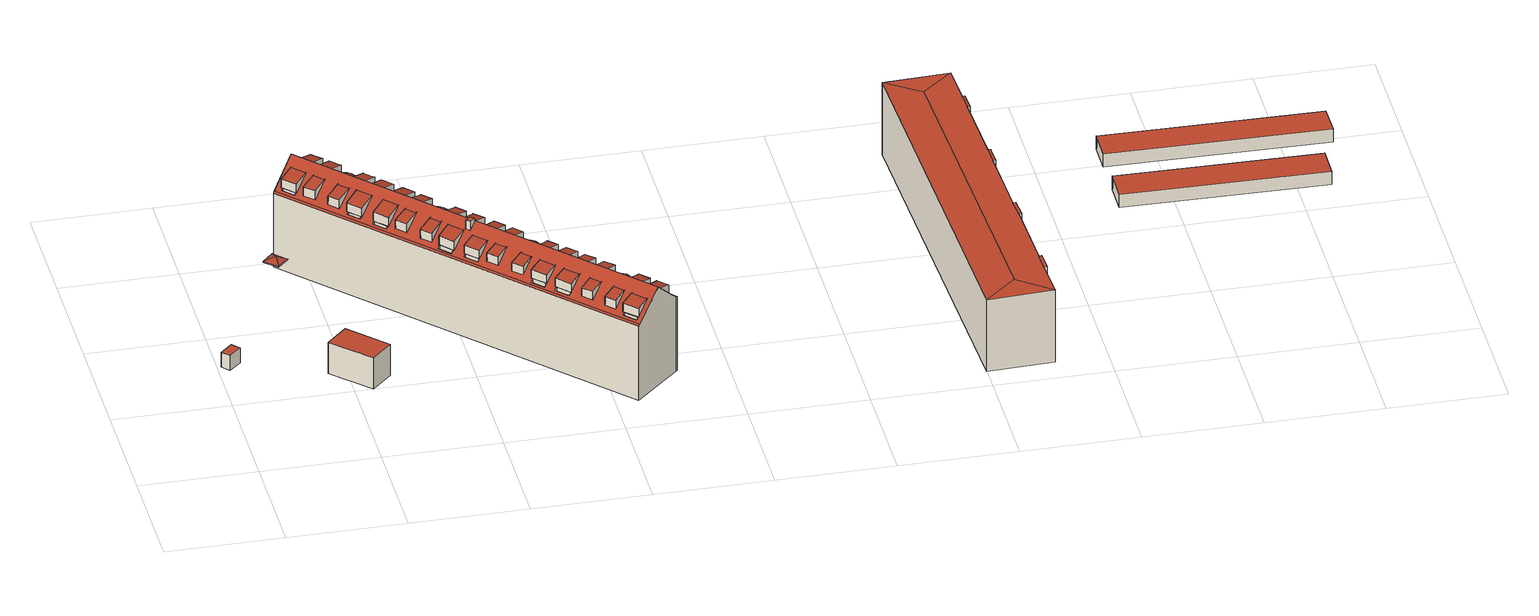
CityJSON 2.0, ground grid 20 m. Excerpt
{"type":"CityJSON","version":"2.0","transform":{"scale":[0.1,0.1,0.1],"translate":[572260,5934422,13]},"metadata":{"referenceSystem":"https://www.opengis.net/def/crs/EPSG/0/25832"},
"CityObjects":{
"building1":{"type":"Building","attributes":{"Grundfläche 2D":"5.123579","Grundhöhe NN":"13.526"},"geometry":[{"type":"Solid","lod":"3","boundaries":[[[[0,1,2,3]],[[4,5,3,2]],[[5,6,0,3]],[[6,7,1,0]],[[7,4,2,1]],[[7,6,5,4]]]],"semantics":{"surfaces":[{"type":"RoofSurface"},{"type":"WallSurface"},{"type":"GroundSurface"}],"values":[[0,1,1,1,1,2]]}}]},
"building2":{"type":"Building","attributes":{"Grundfläche 2D":"41.915256","Grundhöhe NN":"14.096"},"geometry":[{"type":"Solid","lod":"3","boundaries":[[[[8,9,10,11]],[[12,13,11,10]],[[13,14,8,11]],[[14,15,9,8]],[[15,12,10,9]],[[15,14,13,12]]]],"semantics":{"surfaces":[{"type":"RoofSurface"},{"type":"WallSurface"},{"type":"GroundSurface"}],"values":[[0,1,1,1,1,2]]}}]},
"building3":{"type":"Building","attributes":{"Grundfläche 2D":"760.218312","Grundhöhe NN":"13.725"},"children":["building3-1","building3-2","building3-3","building3-4","building3-5","building3-6","building3-7","building3-8","building3-9","building3-10","building3-11","building3-12","building3-13","building3-14","building3-15","building3-16","building3-17","building3-18","building3-19","building3-20","building3-21","building3-22","building3-23","building3-24","building3-25","building3-26","building3-27","building3-28","building3-29","building3-30","building3-31","building3-32","building3-33","building3-34","building3-35","building3-36","building3-37","building3-38","building3-39","building3-40","building3-41","building3-42","building3-43","building3-44","building3-45","building3-46"],"geometry":[{"type":"MultiSurface","lod":"3","boundaries":[[[16,17,18,19,20]],[[19,21,22,20],[23,24,25,26],[27,28,29,30],[31,32,33,34],[35,36,37,38],[39,40,41,42],[43,44,45,46],[47,48,49,50],[51,52,53,54]],[[55,56,57,58,59,60,61,62,63,64,65,66,67,68,69,70,71,72,73,74,75,76,77,78,79,80,81,82,83,84,85,86,87,22,21,88]],[[78,77,76,75,74,73,72,71,70,69,68,67,66,65,64,63,62,61,60,59,58,57,56,55,88,89,90]],[[79,78,90,80]],[[91,92,93,94,95,87,86,85,84,83,82,81,80,90,96]],[[89,97,90]],[[94,93,92,91,96,90,97,87,95]],[[98,89,88]],[[17,16,99,100,101,102,18]],[[98,88,21,19,18,102,103]],[[89,98,103,104]],[[97,89,104,105]],[[16,20,22,87,97,105,101,100,99]],[[103,102,101,105,104]]],"semantics":{"surfaces":[{"type":"RoofSurface"},{"type":"WallSurface"},{"type":"GroundSurface"}],"values":[0,0,0,0,0,0,0,0,0,1,1,1,1,1,2]}}]},
"building3-1":{"type":"BuildingInstallation","parents":["building3"],"geometry":[{"type":"MultiSurface","lod":"3","boundaries":[[[106,107,108,109]],[[109,108,110,111]],[[109,111,106]],[[107,110,108]]],"semantics":{"surfaces":[{"type":"RoofSurface"},{"type":"WallSurface"}],"values":[0,1,1,1]}}]},
"building3-2":{"type":"BuildingInstallation","parents":["building3"],"geometry":[{"type":"MultiSurface","lod":"3","boundaries":[[[112,113,114,115]],[[116,114,113]],[[116,113,117,118]],[[119,95,113,112]],[[117,113,95,86]],[[85,94,120,115,114,116,118]],[[120,119,112,115]]],"semantics":{"surfaces":[{"type":"RoofSurface"},{"type":"WallSurface"}],"values":[0,0,0,1,1,1,1]}}]},
"building3-3":{"type":"BuildingInstallation","parents":["building3"],"geometry":[{"type":"MultiSurface","lod":"3","boundaries":[[[121,122,123,124]],[[124,123,125,126]],[[126,127,121,124]],[[122,121,127,128]]],"semantics":{"surfaces":[{"type":"RoofSurface"},{"type":"WallSurface"}],"values":[0,1,1,1]}}]},
"building3-4":{"type":"BuildingInstallation","parents":["building3"],"geometry":[{"type":"MultiSurface","lod":"3","boundaries":[[[129,130,131,132]],[[26,25,131,130]],[[23,26,130,129]],[[25,24,132,131]],[[23,129,132,24]]],"semantics":{"surfaces":[{"type":"RoofSurface"},{"type":"WallSurface"}],"values":[0,1,1,1,1]}}]},
"building3-5":{"type":"BuildingInstallation","parents":["building3"],"geometry":[{"type":"MultiSurface","lod":"3","boundaries":[[[133,134,135,136,137]],[[138,135,134,133,139,63]],[[138,140,136,135]],[[140,64,141,137,136]]],"semantics":{"surfaces":[{"type":"RoofSurface"},{"type":"WallSurface"}],"values":[0,1,1,1]}}]},
"building3-6":{"type":"BuildingInstallation","parents":["building3"],"geometry":[{"type":"MultiSurface","lod":"3","boundaries":[[[142,143,144,145,146]],[[142,146,147]],[[147,28,29,144,143,142]],[[145,144,29]]],"semantics":{"surfaces":[{"type":"RoofSurface"},{"type":"WallSurface"}],"values":[0,1,1,1]}}]},
"building3-7":{"type":"BuildingInstallation","parents":["building3"],"geometry":[{"type":"MultiSurface","lod":"3","boundaries":[[[148,149,150,151,152,153]],[[154,70,155,149,148,153]],[[156,69,157,152,151,150]],[[157,154,153,152]]],"semantics":{"surfaces":[{"type":"RoofSurface"},{"type":"WallSurface"}],"values":[0,1,1,1]}}]},
"building3-8":{"type":"BuildingInstallation","parents":["building3"],"geometry":[{"type":"MultiSurface","lod":"3","boundaries":[[[158,159,160,161]],[[159,162,160]],[[161,163,158]],[[159,158,163,162]]],"semantics":{"surfaces":[{"type":"RoofSurface"},{"type":"WallSurface"}],"values":[0,1,1,1]}}]},
"building3-9":{"type":"BuildingInstallation","parents":["building3"],"geometry":[{"type":"MultiSurface","lod":"3","boundaries":[[[164,165,166,167,168]],[[169,168,167,170,71]],[[169,171,164,168]],[[171,72,172,166,165,164]]],"semantics":{"surfaces":[{"type":"RoofSurface"},{"type":"WallSurface"}],"values":[0,1,1,1]}}]},
"building3-10":{"type":"BuildingInstallation","parents":["building3"],"geometry":[{"type":"MultiSurface","lod":"3","boundaries":[[[173,174,175,176]],[[48,47,173,176]],[[47,50,174,173]],[[49,175,174,50]],[[49,48,176,175]]],"semantics":{"surfaces":[{"type":"RoofSurface"},{"type":"WallSurface"}],"values":[0,1,1,1,1]}}]},
"building3-11":{"type":"BuildingInstallation","parents":["building3"],"geometry":[{"type":"MultiSurface","lod":"3","boundaries":[[[177,178,179,180,181,182]],[[177,182,183]],[[183,49,50,184,180,179,178,177]],[[181,180,184]]],"semantics":{"surfaces":[{"type":"RoofSurface"},{"type":"WallSurface"}],"values":[0,1,1,1]}}]},
"building3-12":{"type":"BuildingInstallation","parents":["building3"],"geometry":[{"type":"MultiSurface","lod":"3","boundaries":[[[185,186,187,188]],[[78,189,186,185,190]],[[189,191,187,186]],[[77,192,188,187,191]],[[192,190,185,188]]],"semantics":{"surfaces":[{"type":"RoofSurface"},{"type":"WallSurface"}],"values":[0,1,1,1,1]}}]},
"building3-13":{"type":"BuildingInstallation","parents":["building3"],"geometry":[{"type":"MultiSurface","lod":"3","boundaries":[[[193,194,195,196,197]],[[195,198,199,200,196]],[[193,201,202,194]],[[202,201,203,204]],[[205,206,207,199,198]],[[208,206,205]],[[200,199,207,209]],[[203,201,193,197,210]],[[195,194,202,204,208,205,198]]],"semantics":{"surfaces":[{"type":"RoofSurface"},{"type":"WallSurface"}],"values":[0,0,0,0,0,0,1,1,1]}}]},
"building3-14":{"type":"BuildingInstallation","parents":["building3"],"geometry":[{"type":"MultiSurface","lod":"3","boundaries":[[[211,212,213,214]],[[52,51,211,214]],[[51,54,212,211]],[[53,213,212,54]],[[53,52,214,213]]],"semantics":{"surfaces":[{"type":"RoofSurface"},{"type":"WallSurface"}],"values":[0,1,1,1,1]}}]},
"building3-15":{"type":"BuildingInstallation","parents":["building3"],"geometry":[{"type":"MultiSurface","lod":"3","boundaries":[[[215,216,217,218,219]],[[217,220,221,222,218]],[[215,223,224,216]],[[225,224,223,226,227]],[[228,229,230,221,220]],[[228,231,232,229]],[[222,221,230]],[[219,223,215]],[[231,228,220,217,216,224,225,233]]],"semantics":{"surfaces":[{"type":"RoofSurface"},{"type":"WallSurface"}],"values":[0,0,0,0,0,0,1,1,1]}}]},
"building3-16":{"type":"BuildingInstallation","parents":["building3"],"geometry":[{"type":"MultiSurface","lod":"3","boundaries":[[[234,235,236,237,238]],[[238,237,239,234]],[[239,240,235,234]],[[235,240,236]]],"semantics":{"surfaces":[{"type":"RoofSurface"},{"type":"WallSurface"}],"values":[0,1,1,1]}}]},
"building3-17":{"type":"BuildingInstallation","parents":["building3"],"geometry":[{"type":"MultiSurface","lod":"3","boundaries":[[[241,242,243,244,245,246]],[[241,246,247,248]],[[248,44,45,249,244,243,242,241]],[[245,244,249,250]]],"semantics":{"surfaces":[{"type":"RoofSurface"},{"type":"WallSurface"}],"values":[0,1,1,1]}}]},
"building3-18":{"type":"BuildingInstallation","parents":["building3"],"geometry":[{"type":"MultiSurface","lod":"3","boundaries":[[[251,252,253,254,255,256]],[[257,258,256,255]],[[259,252,251,256,258,75]],[[259,260,253,252]],[[260,76,257,255,254,253]]],"semantics":{"surfaces":[{"type":"RoofSurface"},{"type":"WallSurface"}],"values":[0,1,1,1,1]}}]},
"building3-19":{"type":"BuildingInstallation","parents":["building3"],"geometry":[{"type":"MultiSurface","lod":"3","boundaries":[[[261,262,263,264]],[[264,265,261]],[[262,261,265,266]],[[262,266,263]]],"semantics":{"surfaces":[{"type":"RoofSurface"},{"type":"WallSurface"}],"values":[0,1,1,1]}}]},
"building3-20":{"type":"BuildingInstallation","parents":["building3"],"geometry":[{"type":"MultiSurface","lod":"3","boundaries":[[[267,268,269,270,271,272]],[[268,267,272,273,274]],[[271,270,275,276]],[[276,273,272,271]]],"semantics":{"surfaces":[{"type":"RoofSurface"},{"type":"WallSurface"}],"values":[0,1,1,1]}}]},
"building3-21":{"type":"BuildingInstallation","parents":["building3"],"geometry":[{"type":"MultiSurface","lod":"3","boundaries":[[[277,278,279,280]],[[43,46,278,277]],[[46,45,279,278]],[[44,280,279,45]],[[44,43,277,280]]],"semantics":{"surfaces":[{"type":"RoofSurface"},{"type":"WallSurface"}],"values":[0,1,1,1,1]}}]},
"building3-22":{"type":"BuildingInstallation","parents":["building3"],"geometry":[{"type":"MultiSurface","lod":"3","boundaries":[[[281,282,283,284]],[[42,41,283,282]],[[39,42,282,281]],[[41,40,284,283]],[[39,281,284,40]]],"semantics":{"surfaces":[{"type":"RoofSurface"},{"type":"WallSurface"}],"values":[0,1,1,1,1]}}]},
"building3-23":{"type":"BuildingInstallation","parents":["building3"],"geometry":[{"type":"MultiSurface","lod":"3","boundaries":[[[285,286,287,288]],[[289,290,291,287,286]],[[292,58,293,289,286,285]],[[294,288,287,291,290,295,57]],[[294,292,285,288]]],"semantics":{"surfaces":[{"type":"RoofSurface"},{"type":"WallSurface"}],"values":[0,0,1,1,1]}}]},
"building3-24":{"type":"BuildingInstallation","parents":["building3"],"geometry":[{"type":"MultiSurface","lod":"3","boundaries":[[[296,297,298,299]],[[298,300,301,299]],[[297,296,302,303]],[[303,300,298,297]]],"semantics":{"surfaces":[{"type":"RoofSurface"},{"type":"WallSurface"}],"values":[0,1,1,1]}}]},
"building3-25":{"type":"BuildingInstallation","parents":["building3"],"geometry":[{"type":"MultiSurface","lod":"3","boundaries":[[[304,305,306,307,308,309,310,311,312]],[[310,309,313,82,314,304,312,311]],[[314,315,305,304]],[[91,308,307,306,305,315,81]],[[91,313,309,308]]],"semantics":{"surfaces":[{"type":"RoofSurface"},{"type":"WallSurface"}],"values":[0,1,1,1,1]}}]},
"building3-26":{"type":"BuildingInstallation","parents":["building3"],"geometry":[{"type":"MultiSurface","lod":"3","boundaries":[[[316,317,318,319,320,321]],[[55,322,317,316,321]],[[322,323,318,317]],[[320,319,318,323,56,324]]],"semantics":{"surfaces":[{"type":"RoofSurface"},{"type":"WallSurface"}],"values":[0,1,1,1]}}]},
"building3-27":{"type":"BuildingInstallation","parents":["building3"],"geometry":[{"type":"MultiSurface","lod":"3","boundaries":[[[325,326,327,328,329,330,331]],[[332,333,329,328]],[[329,333,93,84,331,330]],[[325,83,92,332,328,327,326]]],"semantics":{"surfaces":[{"type":"RoofSurface"},{"type":"WallSurface"}],"values":[0,1,1,1]}}]},
"building3-28":{"type":"BuildingInstallation","parents":["building3"],"geometry":[{"type":"MultiSurface","lod":"3","boundaries":[[[334,335,336,337,338,339]],[[340,66,339]],[[341,335,334,339,66,342]],[[343,338,337,336,344,65]],[[343,340,339,338]]],"semantics":{"surfaces":[{"type":"RoofSurface"},{"type":"WallSurface"}],"values":[0,1,1,1,1]}}]},
"building3-29":{"type":"BuildingInstallation","parents":["building3"],"geometry":[{"type":"MultiSurface","lod":"3","boundaries":[[[345,346,347,348]],[[31,34,347,346]],[[32,31,346,345]],[[34,33,348,347]],[[32,345,348,33]]],"semantics":{"surfaces":[{"type":"RoofSurface"},{"type":"WallSurface"}],"values":[0,1,1,1,1]}}]},
"building3-30":{"type":"BuildingInstallation","parents":["building3"],"geometry":[{"type":"MultiSurface","lod":"3","boundaries":[[[349,350,351,352]],[[352,351,353,354]],[[349,352,354,355]],[[350,349,355,356]],[[351,350,356,353]]],"semantics":{"surfaces":[{"type":"RoofSurface"},{"type":"WallSurface"}],"values":[0,1,1,1,1]}}]},
"building3-31":{"type":"BuildingInstallation","parents":["building3"],"geometry":[{"type":"MultiSurface","lod":"3","boundaries":[[[357,358,359,360,361,362]],[[357,362,363]],[[363,35,36,364,360,359,358,357]],[[361,360,364]]],"semantics":{"surfaces":[{"type":"RoofSurface"},{"type":"WallSurface"}],"values":[0,1,1,1]}}]},
"building3-32":{"type":"BuildingInstallation","parents":["building3"],"geometry":[{"type":"MultiSurface","lod":"3","boundaries":[[[365,366,367,368,369,370]],[[371,365,370,369,372,59]],[[371,373,366,365]],[[373,60,374,368,367,366]]],"semantics":{"surfaces":[{"type":"RoofSurface"},{"type":"WallSurface"}],"values":[0,1,1,1]}}]},
"building3-33":{"type":"BuildingInstallation","parents":["building3"],"geometry":[{"type":"MultiSurface","lod":"3","boundaries":[[[375,376,377,378,379,380,381]],[[96,80,382,376,375,381]],[[382,383,377,376]],[[384,379,378,377,383,79]],[[384,90,380,379]],[[90,96,381,380]]],"semantics":{"surfaces":[{"type":"RoofSurface"},{"type":"WallSurface"}],"values":[0,1,1,1,1,1]}}]},
"building3-34":{"type":"BuildingInstallation","parents":["building3"],"geometry":[{"type":"MultiSurface","lod":"3","boundaries":[[[385,386,387,388,389,390]],[[391,385,390,389,392,67]],[[391,393,386,385]],[[394,388,387,386,393,68]]],"semantics":{"surfaces":[{"type":"RoofSurface"},{"type":"WallSurface"}],"values":[0,1,1,1]}}]},
"building3-35":{"type":"BuildingInstallation","parents":["building3"],"geometry":[{"type":"MultiSurface","lod":"3","boundaries":[[[395,396,397,398,399,400]],[[396,395,401,402]],[[398,397,403,404]],[[404,32,33,401,395,400,399,398]]],"semantics":{"surfaces":[{"type":"RoofSurface"},{"type":"WallSurface"}],"values":[0,1,1,1]}}]},
"building3-36":{"type":"BuildingInstallation","parents":["building3"],"geometry":[{"type":"MultiSurface","lod":"3","boundaries":[[[405,406,407,408]],[[38,37,407,406]],[[35,38,406,405]],[[37,36,408,407]],[[35,405,408,36]]],"semantics":{"surfaces":[{"type":"RoofSurface"},{"type":"WallSurface"}],"values":[0,1,1,1,1]}}]},
"building3-37":{"type":"BuildingInstallation","parents":["building3"],"geometry":[{"type":"MultiSurface","lod":"3","boundaries":[[[409,410,411,412]],[[412,413,414,409]],[[415,416,417,414,413]],[[418,419,420,416,415]],[[418,421,422,419]],[[422,421,423,424]],[[417,425,409,414]],[[410,409,425]],[[415,413,412,411,423,421,418]],[[422,424,426]],[[426,420,419,422]]],"semantics":{"surfaces":[{"type":"RoofSurface"},{"type":"WallSurface"}],"values":[0,0,0,0,0,0,1,1,1,1,1]}}]},
"building3-38":{"type":"BuildingInstallation","parents":["building3"],"geometry":[{"type":"MultiSurface","lod":"3","boundaries":[[[427,428,429,430,431,432]],[[433,427,432,431,434,73]],[[433,435,428,427]],[[435,74,436,430,429,428]]],"semantics":{"surfaces":[{"type":"RoofSurface"},{"type":"WallSurface"}],"values":[0,1,1,1]}}]},
"building3-39":{"type":"BuildingInstallation","parents":["building3"],"geometry":[{"type":"MultiSurface","lod":"3","boundaries":[[[437,438,439,440,441,442]],[[441,440,443]],[[437,442,444]],[[444,23,24,443,440,439,438,437]]],"semantics":{"surfaces":[{"type":"RoofSurface"},{"type":"WallSurface"}],"values":[0,1,1,1]}}]},
"building3-40":{"type":"BuildingInstallation","parents":["building3"],"geometry":[{"type":"MultiSurface","lod":"3","boundaries":[[[445,446,447,448,449]],[[445,449,450,451]],[[451,39,40,447,446,445]],[[448,447,40,452]]],"semantics":{"surfaces":[{"type":"RoofSurface"},{"type":"WallSurface"}],"values":[0,1,1,1]}}]},
"building3-41":{"type":"BuildingInstallation","parents":["building3"],"geometry":[{"type":"MultiSurface","lod":"3","boundaries":[[[453,454,455,456]],[[456,457,458,453]],[[459,460,461,462,463,464]],[[465,466,458,457,459,464]],[[460,467,468,461]],[[468,467,469,470]],[[471,472,469,467,460,459,457,456,455,473]],[[468,470,474]],[[474,462,461,468]],[[453,458,466,475]]],"semantics":{"surfaces":[{"type":"RoofSurface"},{"type":"WallSurface"}],"values":[0,0,0,0,0,0,1,1,1,1]}}]},
"building3-42":{"type":"BuildingInstallation","parents":["building3"],"geometry":[{"type":"MultiSurface","lod":"3","boundaries":[[[476,477,478,479,480,481]],[[477,476,482,483]],[[478,484,479]],[[484,53,54,482,476,481,480,479]]],"semantics":{"surfaces":[{"type":"RoofSurface"},{"type":"WallSurface"}],"values":[0,1,1,1]}}]},
"building3-43":{"type":"BuildingInstallation","parents":["building3"],"geometry":[{"type":"MultiSurface","lod":"3","boundaries":[[[485,486,487,488,489]],[[490,485,489,491,62]],[[492,488,487,486,493,61]],[[492,491,489,488]]],"semantics":{"surfaces":[{"type":"RoofSurface"},{"type":"WallSurface"}],"values":[0,1,1,1]}}]},
"building3-44":{"type":"BuildingInstallation","parents":["building3"],"geometry":[{"type":"MultiSurface","lod":"3","boundaries":[[[494,495,496,497]],[[496,498,497]],[[498,499,494,497]],[[495,494,499]]],"semantics":{"surfaces":[{"type":"RoofSurface"},{"type":"WallSurface"}],"values":[0,1,1,1]}}]},
"building3-45":{"type":"BuildingInstallation","parents":["building3"],"geometry":[{"type":"MultiSurface","lod":"3","boundaries":[[[500,501,502,503]],[[28,27,501,500]],[[27,30,502,501]],[[30,29,503,502]],[[28,500,503,29]]],"semantics":{"surfaces":[{"type":"RoofSurface"},{"type":"WallSurface"}],"values":[0,1,1,1,1]}}]},
"building3-46":{"type":"BuildingInstallation","parents":["building3"],"geometry":[{"type":"MultiSurface","lod":"3","boundaries":[[[504,505,506]],[[504,507,99,505]],[[504,506,508]],[[504,508,507]],[[507,509,100,510,505,99]],[[510,511,506,505]],[[511,512,508,506]],[[512,509,507,508]],[[100,509,512,511,510]]],"semantics":{"surfaces":[{"type":"RoofSurface"},{"type":"WallSurface"},{"type":"OuterCeilingSurface"}],"values":[0,0,0,0,1,1,1,1,2]}}]},
"building4":{"type":"Building","attributes":{"Grundfläche 2D":"760.944257","Grundhöhe NN":"15.675"},"children":["building4-1","building4-2","building4-3","building4-4"],"geometry":[{"type":"Solid","lod":"3","boundaries":[[[[513,514,515]],[[516,515,514,517]],[[518,519,520,521]],[[522,523,524,525,526]],[[513,518,521,523,522,527,528,529,530,531,517,514]],[[528,527,532,533,534]],[[530,529,535,536,537]],[[516,517,531]],[[513,515,538,539]],[[518,513,539,540]],[[519,518,540,541]],[[520,519,541,542]],[[521,520,542,543]],[[523,521,543,544]],[[524,523,544,545]],[[525,524,545,546,547,526]],[[522,526,547,548]],[[527,522,548,549]],[[532,527,549,550]],[[534,533,532,550,551,552]],[[528,534,552,553]],[[529,528,553,554]],[[535,529,554,555]],[[537,536,535,555,556,557]],[[530,537,557,558]],[[531,530,558,559]],[[516,531,559,560]],[[515,516,560,538]],[[551,550,549,548,547,546,545,544,543,542,541,540,539,538,560,559,558,557,556,555,554,553,552]]]],"semantics":{"surfaces":[{"type":"RoofSurface"},{"type":"WallSurface"},{"type":"GroundSurface"}],"values":[[0,0,0,0,0,0,0,0,1,1,1,1,1,1,1,1,1,1,1,1,1,1,1,1,1,1,1,1,2]]}}]},
"building4-1":{"type":"BuildingInstallation","parents":["building4"],"geometry":[{"type":"MultiSurface","lod":"3","boundaries":[[[561,562,563,564]],[[565,566,563,562]],[[566,567,564,563]],[[567,568,561,564]],[[568,565,562,561]],[[565,568,567,566]]],"semantics":{"surfaces":[{"type":"RoofSurface"},{"type":"WallSurface"},{"type":"OuterCeilingSurface"}],"values":[0,1,1,1,1,2]}}]},
"building4-2":{"type":"BuildingInstallation","parents":["building4"],"geometry":[{"type":"MultiSurface","lod":"3","boundaries":[[[569,570,571,572]],[[573,574,572,571]],[[574,575,569,572]],[[575,576,570,569]],[[576,573,571,570]],[[576,575,574,573]]],"semantics":{"surfaces":[{"type":"RoofSurface"},{"type":"WallSurface"},{"type":"OuterCeilingSurface"}],"values":[0,1,1,1,1,2]}}]},
"building4-3":{"type":"BuildingInstallation","parents":["building4"],"geometry":[{"type":"MultiSurface","lod":"3","boundaries":[[[577,578,579,580]],[[581,582,578,577]],[[582,583,579,578]],[[583,584,580,579]],[[584,581,577,580]],[[582,581,584,583]]],"semantics":{"surfaces":[{"type":"RoofSurface"},{"type":"WallSurface"},{"type":"OuterCeilingSurface"}],"values":[0,1,1,1,1,2]}}]},
"building4-4":{"type":"BuildingInstallation","parents":["building4"],"geometry":[{"type":"MultiSurface","lod":"3","boundaries":[[[585,586,587,588]],[[589,590,588,587]],[[590,591,585,588]],[[591,592,586,585]],[[592,589,587,586]],[[592,591,590,589]]],"semantics":{"surfaces":[{"type":"RoofSurface"},{"type":"WallSurface"},{"type":"OuterCeilingSurface"}],"values":[0,1,1,1,1,2]}}]},
"building5":{"type":"Building","attributes":{"Grundfläche 2D":"189.668739","Grundhöhe NN":"16.383"},"geometry":[{"type":"Solid","lod":"3","boundaries":[[[[593,594,595,596]],[[597,598,596,595]],[[598,599,593,596]],[[599,600,594,593]],[[600,597,595,594]],[[600,599,598,597]]]],"semantics":{"surfaces":[{"type":"RoofSurface"},{"type":"WallSurface"},{"type":"GroundSurface"}],"values":[[0,1,1,1,1,2]]}}]},
"building6":{"type":"Building","attributes":{"Grundfläche 2D":"201.985366","Grundhöhe NN":"16.506"},"geometry":[{"type":"Solid","lod":"3","boundaries":[[[[601,602,603,604]],[[605,606,604,603]],[[606,607,601,604]],[[607,608,602,601]],[[608,605,603,602]],[[608,607,606,605]]]],"semantics":{"surfaces":[{"type":"RoofSurface"},{"type":"WallSurface"},{"type":"GroundSurface"}],"values":[[0,1,1,1,1,2]]}}]}
},
"vertices":[
[39,322,33],[27,335,33],[7,316,33],[19,303,33],[7,316,5],[19,303,5],[39,322,5],[27,335,5],
[229,191,70],[263,225,70],[203,286,70],[168,252,70],[203,286,11],[168,252,11],[229,191,11],[263,225,11],
[151,585,147],[170,565,147],[637,74,147],[640,77,149],[153,588,149],[677,112,193],[188,623,193],[499,236,156],[517,217,156],[514,214,151],[496,233,151],[527,200,152],[531,203,156],[550,183,156],[546,180,152],[372,362,151],[375,366,155],[393,346,155],[389,343,151],[621,108,155],[639,89,155],[636,86,152],[618,105,152],[409,330,156],[428,311,156],[425,309,152],[407,328,152],[285,454,152],[288,456,155],[306,438,155],[303,435,152],[181,564,152],[164,582,152],[166,584,155],[183,566,155],[268,473,152],[251,490,152],[253,492,155],[270,475,155],[701,147,155],[686,163,155],[677,172,155],[662,188,155],[630,221,155],[615,237,155],[604,248,155],[590,264,155],[580,274,155],[565,290,155],[554,301,155],[540,316,155],[508,349,155],[493,364,155],[483,375,155],[468,390,155],[456,404,155],[441,419,155],[431,429,155],[417,444,155],[386,476,155],[371,492,155],[362,501,155],[346,518,155],[334,530,155],[318,547,155],[309,557,155],[294,573,155],[264,603,155],[249,620,155],[240,629,155],[224,645,155],[217,653,155],[708,141,155],[716,148,147],[322,547,153],[311,558,153],[265,604,154],[249,620,154],[241,629,154],[224,645,154],[320,549,153],[226,661,147],[713,146,149],[151,585,32],[151,585,30],[151,585,7],[637,74,7],[713,146,7],[716,148,7],[226,661,7],
[230,559,180],[215,575,180],[193,555,172],[209,539,172],[193,555,155],[209,539,155],
[225,646,172],[224,645,173],[241,629,173],[241,630,172],[240,629,173],[204,626,181],[220,609,181],[225,646,153],[241,630,153],
[364,377,172],[385,397,180],[370,412,180],[349,392,172],[359,401,166],[349,392,155],[364,377,155],[375,387,168],
[499,236,148],[496,233,148],[514,214,148],[517,217,148],
[562,256,178],[580,274,172],[581,275,172],[565,290,172],[546,272,178],[581,275,154],[572,266,165],[565,290,154],[556,281,166],
[529,205,172],[531,203,172],[550,183,172],[569,201,178],[548,223,178],[529,205,156],
[468,390,172],[451,373,178],[465,358,178],[483,375,172],[484,376,172],[469,391,172],[469,391,154],[454,376,173],[470,362,172],[484,376,154],
[564,168,172],[579,153,172],[598,171,178],[582,186,178],[579,153,156],[564,168,156],
[441,420,172],[441,419,172],[422,399,180],[436,384,181],[457,405,172],[457,405,153],[441,389,174],[441,420,154],[425,403,176],
[181,564,148],[183,566,148],[166,584,148],[164,582,148],
[164,586,172],[166,584,172],[183,566,172],[184,565,172],[205,585,180],[185,606,180],[164,586,155],[184,565,155],
[348,519,172],[327,499,181],[343,482,181],[364,503,172],[327,499,180],[348,519,153],[343,482,180],[364,503,153],
[516,313,172],[529,326,162],[524,332,164],[504,314,180],[514,313,174],[517,339,162],[505,327,172],[503,321,176],[528,314,163],[534,321,159],[531,315,161],[538,317,155],[514,342,159],[508,337,163],[505,331,168],[510,346,155],[505,329,170],[521,314,168],
[268,473,148],[270,475,148],[253,492,148],[251,490,148],
[639,185,172],[652,198,162],[646,204,164],[626,185,180],[634,185,176],[640,210,162],[627,198,172],[626,191,177],[651,186,163],[657,193,159],[660,189,155],[654,187,161],[657,188,158],[637,213,159],[630,209,163],[628,204,167],[633,218,155],[631,212,160],[657,193,155],
[226,521,172],[241,505,172],[263,525,180],[247,541,180],[227,521,172],[226,521,155],[241,505,155],
[286,458,172],[288,456,172],[306,438,172],[307,437,172],[328,457,181],[307,478,181],[291,463,161],[286,458,155],[307,437,155],[313,443,162],
[386,476,172],[387,477,172],[372,493,172],[371,492,172],[351,473,181],[367,457,181],[351,473,180],[367,457,180],[387,477,154],[372,493,154],
[595,135,172],[609,120,172],[628,138,178],[614,153,178],[595,135,156],[609,120,155],
[469,300,178],[472,303,178],[459,315,178],[456,318,178],[438,301,172],[453,285,172],[453,285,156],[469,300,176],[453,315,174],[438,301,156],
[285,454,148],[303,435,148],[306,438,148],[288,456,148],
[409,330,148],[407,328,148],[425,309,148],[428,311,148],
[662,189,172],[662,188,172],[677,172,172],[677,173,172],[644,171,178],[659,155,178],[675,171,172],[662,189,154],[659,186,158],[677,173,154],[675,171,157],
[337,447,180],[316,428,172],[331,412,172],[352,431,180],[331,412,155],[339,419,165],[323,434,163],[316,428,155],
[274,554,181],[290,537,181],[309,557,173],[311,558,173],[311,558,172],[295,574,172],[295,574,173],[294,573,173],[293,572,173],[295,574,153],[274,554,180],[290,537,180],
[701,147,172],[702,148,171],[687,164,171],[686,163,172],[668,145,178],[683,130,178],[702,148,154],[687,164,154],[685,162,156],
[244,584,181],[264,603,173],[265,604,173],[266,605,172],[250,621,172],[249,620,173],[229,600,181],[266,605,153],[250,621,153],
[540,315,172],[522,298,178],[536,283,178],[554,301,172],[555,301,172],[540,316,172],[540,316,154],[530,306,168],[540,315,155],[555,301,154],[545,292,167],
[375,366,148],[372,362,148],[389,343,148],[393,346,148],
[432,366,198],[426,372,198],[417,364,198],[423,358,198],[417,364,181],[423,358,181],[432,366,191],[426,372,191],
[619,110,172],[621,108,172],[639,89,172],[640,89,172],[659,107,178],[638,128,178],[619,110,155],[640,89,155],
[631,222,172],[616,237,172],[615,237,172],[597,219,178],[612,204,178],[630,221,172],[631,222,154],[626,217,161],[616,237,154],[610,231,162],
[318,547,173],[299,528,181],[315,511,181],[334,530,173],[336,532,172],[322,547,172],[320,549,172],[299,528,180],[315,511,180],[336,532,153],
[508,350,172],[494,365,172],[493,364,173],[475,348,178],[489,333,178],[508,349,172],[508,350,154],[495,338,170],[494,365,153],[480,352,171],
[394,345,172],[415,365,180],[394,387,180],[374,367,172],[375,366,172],[393,346,172],[394,345,155],[407,357,170],[385,378,168],[374,367,155],
[621,108,148],[618,105,148],[636,86,148],[639,89,148],
[282,570,165],[286,571,161],[292,574,155],[288,578,160],[284,582,164],[270,568,175],[279,588,165],[260,569,180],[263,567,179],[273,594,164],[260,583,173],[258,573,179],[268,598,160],[262,593,165],[265,602,155],[263,599,158],[282,570,164],[262,593,163],
[432,430,172],[418,445,172],[417,444,172],[397,426,180],[411,410,180],[431,429,172],[432,430,154],[415,413,176],[418,445,153],[399,428,177],
[497,238,172],[499,236,172],[517,217,172],[518,217,172],[537,235,178],[516,256,178],[518,217,156],[497,238,156],
[408,332,172],[409,330,172],[428,311,172],[446,329,178],[426,350,178],[421,345,172],[408,332,156],[442,325,173],
[404,442,165],[407,442,163],[414,446,155],[411,449,160],[407,453,164],[393,440,175],[401,459,165],[395,465,164],[382,455,173],[381,446,178],[382,443,179],[383,442,179],[385,440,178],[387,439,178],[391,470,160],[384,465,165],[387,474,155],[385,470,159],[407,453,155],[395,465,155],[411,449,155],[384,465,163],[393,440,174],
[271,473,172],[293,494,181],[272,515,181],[251,495,172],[253,492,172],[270,475,172],[271,473,155],[275,477,159],[251,495,155],
[572,246,178],[587,231,178],[604,248,172],[605,249,172],[590,264,172],[583,257,164],[590,264,154],[605,249,154],[598,242,163],
[486,250,172],[505,268,178],[490,283,178],[471,265,172],[471,265,156],[486,250,156],
[531,203,148],[527,200,148],[546,180,148],[550,183,148],
[151,568,38],[149,587,32],[130,567,32],[170,565,32],[151,547,32],[170,565,30],[149,587,30],[130,567,30],[151,547,30],
[1305,14,163],[1247,57,164],[1192,9,163],[1166,674,163],[1224,631,164],[1302,85,163],[1307,85,163],[1306,118,163],[1301,118,163],[1294,281,163],[1296,248,163],[1301,248,163],[1301,251,163],[1299,281,163],[1289,411,163],[1288,444,163],[1283,574,163],[1282,607,163],[1279,679,163],[1294,411,163],[1293,439,163],[1293,444,163],[1288,575,163],[1287,602,163],[1286,607,163],[1192,9,27],[1305,14,27],[1302,85,27],[1307,85,27],[1306,118,27],[1301,118,27],[1296,248,27],[1301,248,27],[1301,251,27],[1299,281,27],[1294,281,27],[1289,411,27],[1294,411,27],[1293,439,27],[1293,444,27],[1288,444,27],[1283,574,27],[1288,575,27],[1287,602,27],[1286,607,27],[1282,607,27],[1279,679,27],[1166,674,27],
[1294,602,58],[1287,602,58],[1287,580,58],[1295,580,58],[1287,602,56],[1287,580,56],[1295,580,56],[1294,602,56],
[1313,91,58],[1312,113,58],[1306,113,58],[1307,90,58],[1306,113,56],[1307,90,56],[1313,91,56],[1312,113,56],
[1306,277,58],[1300,276,58],[1301,251,58],[1307,252,58],[1306,277,56],[1300,276,56],[1301,251,56],[1307,252,56],
[1301,416,58],[1300,439,58],[1293,439,58],[1294,416,58],[1293,439,56],[1294,416,56],[1301,416,56],[1300,439,56],
[1847,478,59],[1501,484,59],[1500,429,59],[1846,423,59],[1500,429,34],[1846,423,34],[1847,478,34],[1501,484,34],
[1501,604,60],[1500,550,60],[1875,544,60],[1875,598,60],[1875,544,35],[1875,598,35],[1501,604,35],[1500,550,35]
]}
